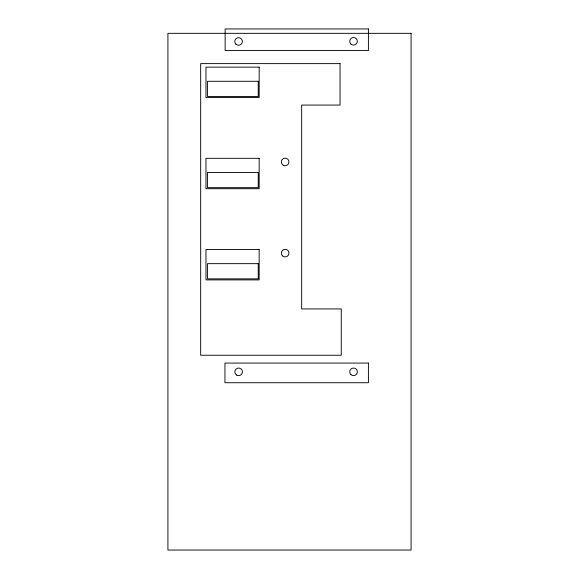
<?xml version="1.0" encoding="UTF-8"?>
<svg xmlns="http://www.w3.org/2000/svg" width="579" height="579" viewBox="0 0 579 579"><rect width="100%" height="100%" fill="white"/><g stroke="black" fill="none" stroke-linecap="round" stroke-linejoin="round"><path stroke-width="0.87" d="M368.41 28.95L225.144 28.95L225.144 50.539L368.41 50.539L368.41 28.95M411.083 33.329L167.917 33.329L167.917 550.05L411.083 550.05L411.083 33.329M340.047 63.618L200.674 63.618L200.674 355.245L341.255 355.245L341.255 308.925L301.666 308.925L301.666 105.067L340.047 105.067L340.047 63.618M259.16 67.135L205.972 67.135L205.972 97.525L259.16 97.525L259.16 67.135M258.234 81.284L207.535 81.284L207.535 96.483L258.234 96.483L258.234 81.284M259.16 158.32L205.972 158.32L205.972 188.711L259.16 188.711L259.16 158.32M258.234 172.47L207.535 172.47L207.535 187.668L258.234 187.668L258.234 172.47M259.16 249.506L205.972 249.506L205.972 279.896L259.16 279.896L259.16 249.506M258.234 263.655L207.535 263.655L207.535 278.854L258.234 278.854L258.234 263.655M368.41 363.076L224.942 363.076L224.942 382.733L368.41 382.733L368.41 363.076M350.852 374.533A3.8 3.8 0 0 0 357.207 372.825A3.8 3.8 0 0 0 352.553 368.172A3.8 3.8 0 0 0 350.852 374.533M236.739 375.134A3.8 3.8 0 0 0 242.442 371.848A3.8 3.8 0 0 0 236.739 368.555A3.8 3.8 0 0 0 236.739 375.134M350.852 43.982A3.8 3.8 0 0 0 357.207 42.281A3.8 3.8 0 0 0 352.553 37.628A3.8 3.8 0 0 0 350.852 43.982M235.906 44.142A3.8 3.8 0 0 0 242.261 42.441A3.8 3.8 0 0 0 237.607 37.787A3.8 3.8 0 0 0 235.906 44.142M282.48 255.817A3.8 3.8 0 0 0 288.834 254.116A3.8 3.8 0 0 0 284.18 249.462A3.8 3.8 0 0 0 282.48 255.817M283.269 165.239A3.8 3.8 0 0 0 288.964 161.946A3.8 3.8 0 0 0 283.269 158.653A3.8 3.8 0 0 0 283.269 165.239"/></g></svg>
